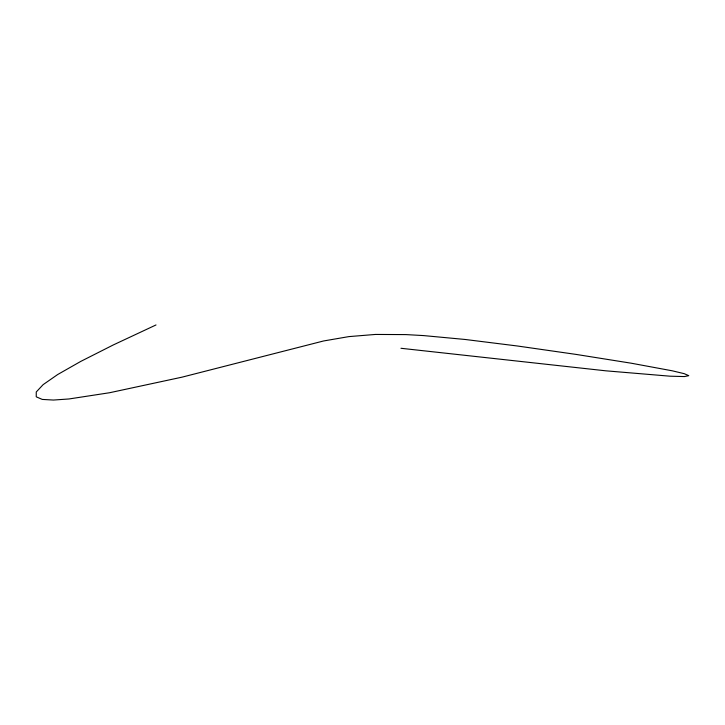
<?xml version="1.0" encoding="UTF-8"?>
<svg xmlns="http://www.w3.org/2000/svg" width="725" height="725" viewBox="0 0 725 725"><rect width="100%" height="100%" fill="white"/><g stroke="black" fill="none" stroke-linecap="round" stroke-linejoin="round"><path stroke-width="1.09" d="M156.002 324.954L113.272 344.955L80.783 361.394L57.674 374.535L43.119 384.649L36.25 391.989L36.25 396.82L42.258 399.421L53.442 400.046L68.957 398.968L109.593 392.733L181.939 377.181L323.595 340.968L348.888 336.608L375.432 334.442L405.964 334.597L423.563 335.584L465.169 339.472L517.297 345.979L576.058 354.407L631.221 363.207L672.283 370.81L684.255 373.683L688.75 375.668L684.472 376.565L670.108 376.193L605.846 370.819L400.961 348.281"/></g></svg>
